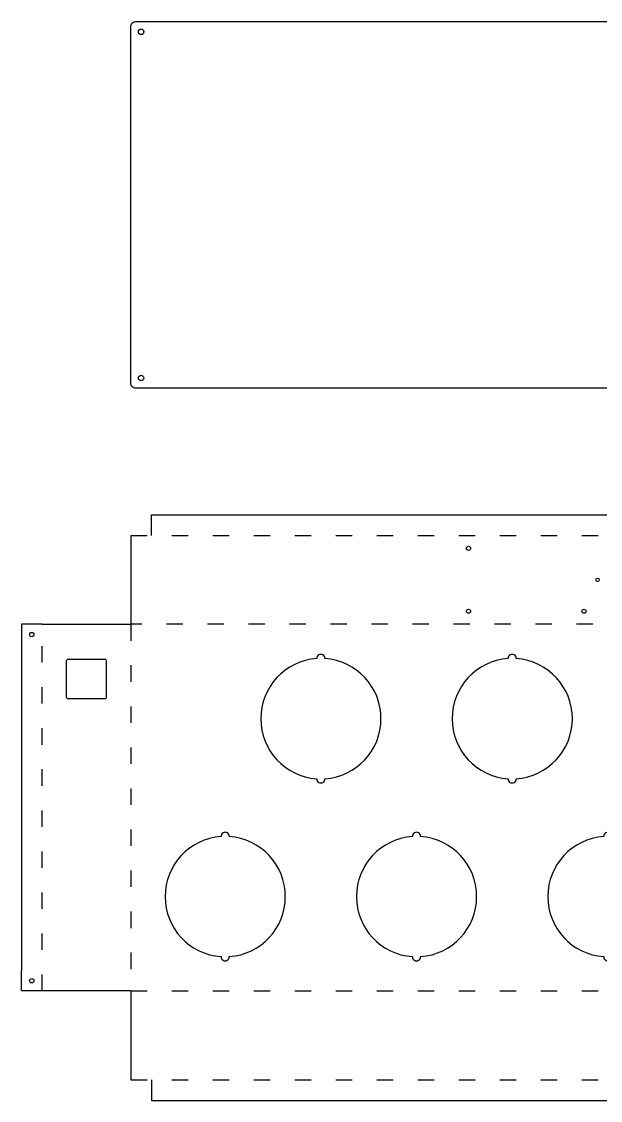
# Model space of a CAD drawing. Header units: millimetres. Extents: x 273 to 1131, y 281 to 1070.
# Drawn here: x 273 to 696, y 281 to 1070 of the extents above; entities that cross this region are included whole.
import ezdxf

# ---------------------------------------------------------------- set-up
doc = ezdxf.new("R2010")
doc.units = ezdxf.units.MM
doc.linetypes.add('ACAD_ISO03W100', pattern=[30, 12, -18])

msp = doc.modelspace()

# ---------------------------------------------------------------- linework, layer by layer
for p, q in [((287.804, 629.262), (272.804, 629.262)), ((272.804, 614.262), (272.804, 376.262)), ((517.654, 430.262), (517.649, 430.262)), ((657.654, 430.262), (657.649, 430.262)), ((287.804, 361.262), (272.804, 361.262))]:
    msp.add_line(p, q)
at = {"color": 30, "true_color": 0xf8991e}
for p, q in [((272.804, 629.262), (272.804, 614.262)), ((272.804, 361.262), (272.804, 376.262))]:
    msp.add_line(p, q, dxfattribs=at)
at = {"linetype": 'ACAD_ISO03W100'}
msp.add_line((287.804, 361.262), (287.804, 629.262), dxfattribs=at)
at = {"color": 1}
for p, q in [((287.804, 629.262), (352.804, 629.262)), ((352.804, 361.262), (287.804, 361.262))]:
    msp.add_line(p, q, dxfattribs=at)
for points in [[(356.304, 1069.749), (1047.304, 1069.749, -0.4142136), (1050.804, 1066.249), (1050.804, 805.249, -0.4142136), (1047.304, 801.749), (356.304, 801.749, -0.4142136), (352.804, 805.249), (352.804, 1066.249, -0.4142136)], [(488.805, 516.364, 1.0346923), (494.802, 516.364, 0.9340289), (494.802, 604.16, 1.0346923), (488.805, 604.16, 0.9340289)], [(628.805, 516.364, 1.0346923), (634.802, 516.364, 0.9340289), (634.802, 604.16, 1.0346923), (628.805, 604.16, 0.9340289)], [(333.804, 574.762), (306.804, 574.762, -0.4142136), (305.804, 575.762), (305.804, 602.762, -0.4142136), (306.804, 603.762), (333.804, 603.762, -0.4142136), (334.804, 602.762), (334.804, 575.762, -0.4142136)], [(418.805, 386.364, 1.0346923), (424.802, 386.364, 0.9340289), (424.802, 474.16, 1.0346923), (418.805, 474.16, 0.9340289)], [(558.805, 386.364, 1.0346923), (564.802, 386.364, 0.9340289), (564.802, 474.16, 1.0346923), (558.805, 474.16, 0.9340289)], [(698.805, 386.364, 1.0346923), (704.802, 386.364, 0.9340289), (704.802, 474.16, 1.0346923), (698.805, 474.16, 0.9340289)]]:
    msp.add_lwpolyline(points, format="xyb", close=True)
for points in [[(367.804, 694.262), (367.804, 709.262), (1035.804, 709.262), (1035.804, 694.262)], [(367.804, 296.262), (367.804, 281.262), (1035.804, 281.262), (1035.804, 296.262)]]:
    msp.add_lwpolyline(points)
at = {"linetype": 'ACAD_ISO03W100'}
for points in [[(352.804, 694.262), (1050.804, 694.262)], [(352.804, 296.262), (1050.804, 296.262)]]:
    msp.add_lwpolyline(points, dxfattribs=at)
at = {"color": 1}
for points in [[(352.804, 694.262), (352.804, 629.262)], [(352.804, 361.262), (352.804, 296.262)]]:
    msp.add_lwpolyline(points, dxfattribs=at)
at = {"linetype": 'ACAD_ISO03W100'}
msp.add_lwpolyline([(352.804, 629.262), (352.804, 361.262), (1050.804, 361.262), (1050.804, 629.262)], close=True, dxfattribs=at)
for centre, radius in [((360.304, 1062.249), 2), ((360.304, 809.249), 2), ((694.304, 661.762), 1.25)]:
    msp.add_circle(centre, radius)
at = {"color": 0}
for centre in [(599.857, 684.762), (599.857, 638.762), (684.357, 638.762)]:
    msp.add_circle(centre, 1.5, dxfattribs=at)
at = {"color": 3}
for centre in [(280.304, 621.762), (280.304, 368.762)]:
    msp.add_circle(centre, 1.6, dxfattribs=at)

doc.saveas('drawing.dxf')
